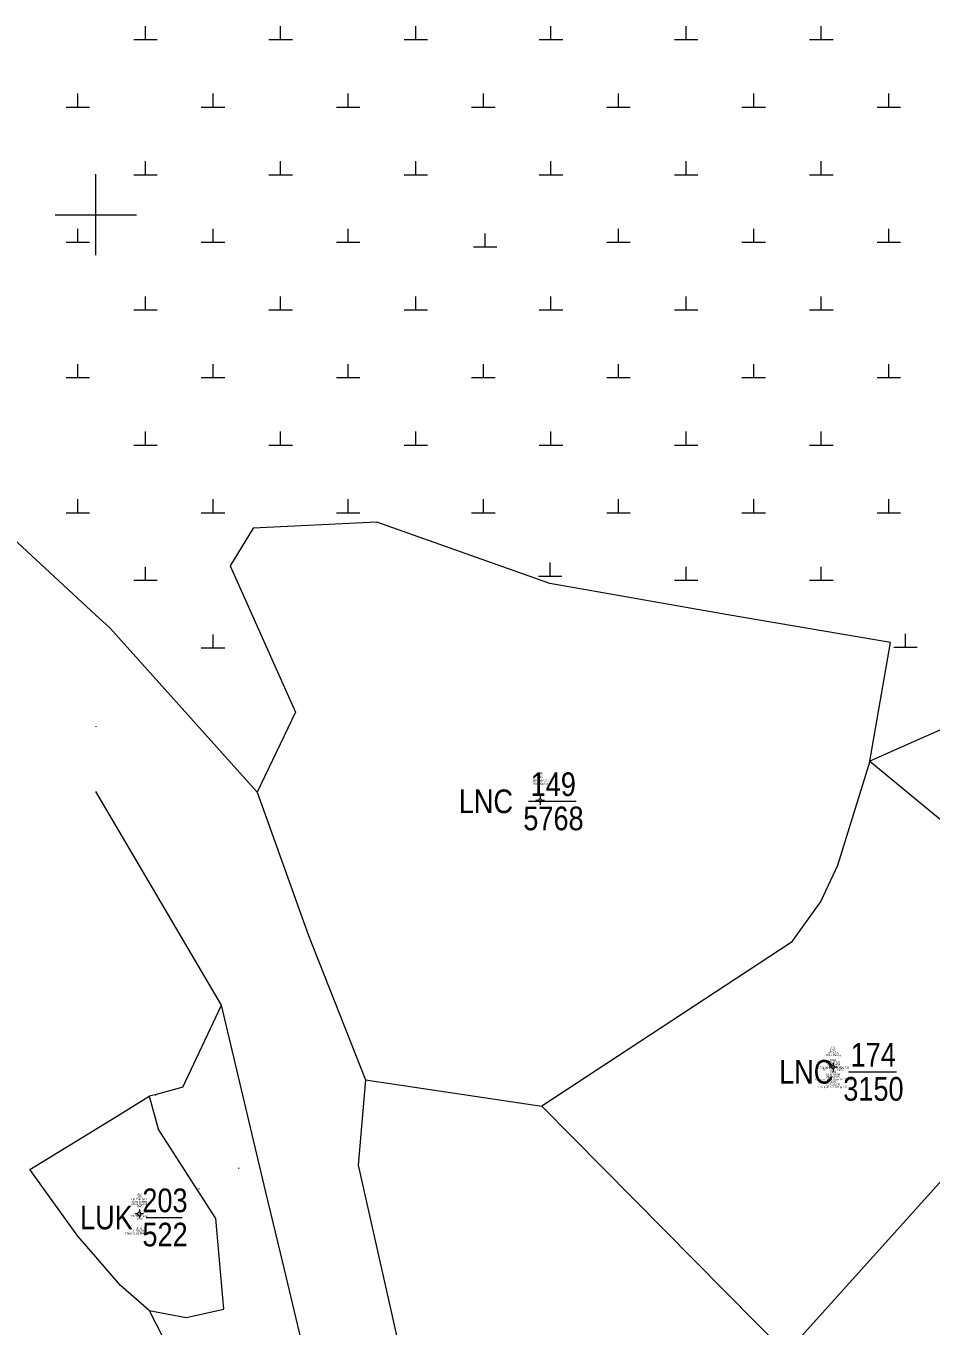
# Model space of a CAD drawing. Header units: metres. Extents: x 546779 to 548251, y 1841578 to 1843315.
# Drawn here: x 546989.7 to 547123.6, y 1842235.6 to 1842427.9 of the extents above; entities that cross this region are included whole.
import ezdxf
from ezdxf.enums import TextEntityAlignment as Align

# ---------------------------------------------------------------- set-up
doc = ezdxf.new("R2010")
doc.units = ezdxf.units.M
doc.header["$MEASUREMENT"] = 0
doc.linetypes.add('DGN Style 1', pattern=[16.3472, 0.0272, -16.32])
for name, color, linetype, lineweight in [('Level 10', 7, 'Continuous', 0), ('Level 11', 7, 'Continuous', 0), ('Level 13', 7, 'Continuous', 0), ('Level 15', 7, 'Continuous', 0), ('Level 19', 7, 'Continuous', 0), ('Level 23', 7, 'Continuous', 0), ('Level 24', 7, 'Continuous', 0), ('Level 31', 7, 'Continuous', 0), ('Level 59', 7, 'Continuous', 0), ('Level 60', 7, 'Continuous', 0)]:
    doc.layers.add(name, color=color, linetype=linetype, lineweight=lineweight)
doc.styles.add('Style-vnarialNarrowI', font='vnarialNarrowI.shx')
doc.styles.add('Style-Vntimei', font='Vntimei.shx')

# ---------------------------------------------------------------- blocks, each defined once
blk = doc.blocks.new('N_THUA_145')
at = {"layer": 'Level 13', "color": 230, "linetype": 'Continuous', "lineweight": 13, "flags": 128}
blk.add_lwpolyline([(-2.61, 0), (4.47, 0)], dxfattribs=at)
at = {"layer": 'Level 13', "color": 230, "linetype": 'Continuous', "lineweight": 0, "style": 'Style-vnarialNarrowI'}
blk.add_text('149', height=3.49998, dxfattribs=at).set_placement((1.07329, 0.78), align=Align.CENTER)
blk.add_text('LNC ', height=3.49998, dxfattribs=at).set_placement((-3.771418, -0.00001), align=Align.MIDDLE_RIGHT)
blk.add_text('5768', height=3.49998, dxfattribs=at).set_placement((1.103083, -0.78002), align=Align.TOP_CENTER)
blk = doc.blocks.new('N_THUA_170')
at = {"layer": 'Level 13', "color": 230, "linetype": 'Continuous', "lineweight": 13, "flags": 128}
blk.add_lwpolyline([(-2.62, 0), (4.46, 0)], dxfattribs=at)
at = {"layer": 'Level 13', "color": 230, "linetype": 'Continuous', "lineweight": 0, "style": 'Style-vnarialNarrowI'}
blk.add_text('174', height=3.49998, dxfattribs=at).set_placement((1.027401, 0.78), align=Align.CENTER)
blk.add_text('LNC ', height=3.49998, dxfattribs=at).set_placement((-3.771418, -0.00001), align=Align.MIDDLE_RIGHT)
blk.add_text('3150', height=3.49998, dxfattribs=at).set_placement((1.059544, -0.78002), align=Align.TOP_CENTER)
blk = doc.blocks.new('N_THUA_199')
at = {"layer": 'Level 13', "color": 230, "linetype": 'Continuous', "lineweight": 13, "flags": 128}
blk.add_lwpolyline([(-2.84, 0), (2.48, 0)], dxfattribs=at)
at = {"layer": 'Level 13', "color": 230, "linetype": 'Continuous', "lineweight": 0, "style": 'Style-vnarialNarrowI'}
blk.add_text('203', height=3.49998, dxfattribs=at).set_placement((-0.070515, 0.78), align=Align.CENTER)
blk.add_text('LUK ', height=3.49998, dxfattribs=at).set_placement((-3.719752, -0.00001), align=Align.MIDDLE_RIGHT)
blk.add_text('522', height=3.49998, dxfattribs=at).set_placement((-0.062184, -0.78002), align=Align.TOP_CENTER)
blk = doc.blocks.new('ND')
at = {"layer": 'Level 19', "color": 7, "linetype": 'Continuous', "lineweight": 0}
for p, q in [((0, 0), (0, 9.999907)), ((-8.699919, 0), (8.699919, 0))]:
    blk.add_line(p, q, dxfattribs=at)
blk = doc.blocks.new('CENTRD')
at = {"layer": 'Level 11', "linetype": 'Continuous', "lineweight": 0}
h = blk.add_hatch(color=3, dxfattribs=at)
edge = h.paths.add_edge_path()
edge.add_arc((-0.0025, 0), 1.500056, 0, 360)
at = {"layer": 'Level 11', "color": 3, "linetype": 'Continuous', "lineweight": 0}
for p, q in [((-6.200231, 0), (-12.400462, 0)), ((0, 6.200231), (-6.200231, 0)), ((-6.200231, 0), (0, -6.200231)), ((0, 12.400462), (0, 6.200231)), ((6.200231, 0), (0, 6.200231)), ((0, -6.200231), (6.200231, 0)), ((12.600469, 0), (6.200231, 0)), ((0, -6.200231), (0, -12.400462))]:
    blk.add_line(p, q, dxfattribs=at)

msp = doc.modelspace()

# ---------------------------------------------------------------- linework, layer by layer
at = {"layer": 'Level 10', "color": 7, "linetype": 'Continuous', "lineweight": 0}
for p, q in [((547012.85, 1842270.94), (547018.59, 1842283.06)), ((547012.85, 1842270.94), (547008.78, 1842269.83)), ((547039.89, 1842272.03), (547066, 1842268.13)), ((547003.06, 1842266.62), (547007.9, 1842269.59)), ((547008.78, 1842269.83), (547007.9, 1842269.59)), ((547007.9, 1842269.59), (547009.23, 1842264.79)), ((546990.25, 1842258.78), (547003.06, 1842266.62)), ((547066, 1842268.13), (547102.14, 1842231.61)), ((547014.56, 1842256.52), (547009.23, 1842264.79)), ((547102.14, 1842231.61), (547126.59, 1842258.76))]:
    msp.add_line(p, q, dxfattribs=at)
at = {"layer": 'Level 10', "color": 7, "linetype": 'Continuous', "lineweight": 0, "flags": 128}
for points in [[(547000, 1842340.78), (546959.75, 1842378.02), (546883.17, 1842418.83)], [(547114.52, 1842319.17), (547117.6, 1842336.71), (547093.52, 1842340.81), (547067.18, 1842345.43), (547041.57, 1842354.5), (547023.3, 1842353.66), (547019.88, 1842348.06), (547029.55, 1842326.41), (547023.89, 1842314.59)], [(547143.9, 1842338.78), (547135.27, 1842326.62), (547126.66, 1842324.53), (547114.52, 1842319.17)], [(547114.52, 1842319.17), (547109.73, 1842303.76), (547107.26, 1842298.46), (547102.86, 1842292.33), (547066, 1842268.13)], [(547114.52, 1842319.17), (547129.48, 1842306.85), (547148.34, 1842287.19)], [(547000, 1842245.84), (546997.36, 1842248.92), (546990.25, 1842258.78)], [(547007.9, 1842237.89), (547013.36, 1842236.87), (547018.95, 1842238.1), (547017.77, 1842251.52), (547014.56, 1842256.52)], [(547007.9, 1842237.89), (547003.63, 1842241.61), (547000, 1842245.84)], [(547007.9, 1842237.89), (547015.68, 1842222.7), (547027.26, 1842195.62), (547035.35, 1842181.6), (547050.75, 1842127.38), (547077.06, 1842072.59), (547086.53, 1842061.73), (547102.15, 1842050.96), (547114.53, 1842048.73), (547128.96, 1842048.09), (547145.51, 1842046.93), (547158.87, 1842043.3), (547168.95, 1842037.43), (547189.35, 1842022.32), (547210.69, 1842000)]]:
    msp.add_lwpolyline(points, dxfattribs=at)
at = {"layer": 'Level 23', "color": 12, "linetype": 'Continuous', "lineweight": 0, "flags": 128}
for points in [[(547007.9, 1842237.89), (547003.63, 1842241.61), (547000, 1842245.84)], [(547007.9, 1842237.89), (547015.68, 1842222.7), (547027.26, 1842195.62), (547035.35, 1842181.6), (547050.75, 1842127.38), (547077.06, 1842072.59), (547086.53, 1842061.73), (547102.15, 1842050.96), (547114.53, 1842048.73), (547128.96, 1842048.09), (547145.51, 1842046.93), (547158.87, 1842043.3), (547168.95, 1842037.43), (547189.35, 1842022.32), (547210.69, 1842000)]]:
    msp.add_lwpolyline(points, dxfattribs=at)
at = {"layer": 'Level 24', "color": 2, "linetype": 'DGN Style 1', "lineweight": 0}
for p, q in [((547000, 1842340.78), (547000, 1842314.67)), ((547000, 1842245.84), (547000, 1842223.28))]:
    msp.add_line(p, q, dxfattribs=at)
at = {"layer": 'Level 31', "color": 4, "linetype": 'Continuous', "lineweight": 0}
for p, q in [((547018.59, 1842283.06), (547000, 1842314.67)), ((547025.17, 1842255.42), (547018.59, 1842283.06)), ((547027.66, 1842245), (547025.17, 1842255.42)), ((547043.3, 1842239.49), (547045.6, 1842229.22))]:
    msp.add_line(p, q, dxfattribs=at)
at = {"layer": 'Level 31', "color": 4, "linetype": 'Continuous', "lineweight": 0, "flags": 128}
for points in [[(547023.89, 1842314.59), (547002.06, 1842338.88), (547000, 1842340.78)], [(547023.89, 1842314.59), (547031.49, 1842293.38), (547039.89, 1842272.03)], [(547039.89, 1842272.03), (547038.83, 1842259.42), (547043.3, 1842239.49)], [(547226.56, 1842000), (547212.02, 1842026.28), (547193.21, 1842044.14), (547162.87, 1842054.64), (547138.25, 1842056.79), (547120.11, 1842054.95), (547107.32, 1842055.58), (547098.21, 1842059.16), (547095.49, 1842062.06), (547088.78, 1842074.36), (547077.14, 1842094.18), (547066.01, 1842120.44), (547038.83, 1842200.15), (547034.51, 1842216.22), (547027.66, 1842245)]]:
    msp.add_lwpolyline(points, dxfattribs=at)
at = {"layer": 'Level 59', "color": 6, "linetype": 'DGN Style 1', "lineweight": 0, "flags": 128}
for points in [[(547008.78, 1842269.83), (547025.17, 1842255.42)], [(547014.56, 1842256.52), (547003.06, 1842266.62)], [(547027.66, 1842245), (547014.56, 1842256.52)], [(547043.3, 1842239.49), (547066.79, 1842218.84), (547089.49, 1842199.01)]]:
    msp.add_lwpolyline(points, dxfattribs=at)
at = {"layer": 'Level 60', "color": 7, "linetype": 'Continuous', "lineweight": 0, "flags": 128}
for points in [[(547000, 1842394), (547000, 1842406)], [(546994, 1842400), (547006, 1842400)]]:
    msp.add_lwpolyline(points, dxfattribs=at)

# ---------------------------------------------------------------- block references
at = {"layer": 'Level 11', "color": 3, "linetype": 'Continuous', "lineweight": 0, "xscale": 0.049998, "yscale": 0.049998, "zscale": 0.049998}
for p in [(547065.74, 1842313.35), (547109.09, 1842273.9), (547006.44, 1842252.23)]:
    msp.add_blockref('CENTRD', p, dxfattribs=at)
at = {"layer": 'Level 13', "color": 230, "linetype": 'Continuous', "lineweight": 0}
for name, p in [('N_THUA_145', (547066.61, 1842313.23)), ('N_THUA_170', (547114, 1842273.22)), ('N_THUA_199', (547010.3, 1842251.67))]:
    msp.add_blockref(name, p, dxfattribs=at)
at = {"layer": 'Level 19', "color": 7, "linetype": 'Continuous', "lineweight": 0, "xscale": 0.200002, "yscale": 0.200002, "zscale": 0.200002}
for p in [(547007.34, 1842425.92), (547027.34, 1842425.92), (547047.34, 1842425.92), (547067.34, 1842425.92), (547087.34, 1842425.92), (547107.34, 1842425.92), (546997.34, 1842415.92), (547017.34, 1842415.92), (547037.34, 1842415.92), (547057.34, 1842415.92), (547077.34, 1842415.92), (547097.34, 1842415.92), (547117.34, 1842415.92), (547007.34, 1842405.92), (547027.34, 1842405.92), (547047.34, 1842405.92), (547067.34, 1842405.92), (547067.34, 1842405.92), (547087.34, 1842405.92), (547107.34, 1842405.92), (546997.34, 1842395.92), (547017.34, 1842395.92), (547017.34, 1842395.92), (547037.34, 1842395.92), (547077.34, 1842395.92), (547097.34, 1842395.92), (547097.34, 1842395.92), (547117.34, 1842395.92), (547057.6, 1842395.24), (547007.34, 1842385.92), (547027.34, 1842385.92), (547047.34, 1842385.92), (547067.34, 1842385.92), (547087.34, 1842385.92), (547107.34, 1842385.92), (546997.34, 1842375.92), (547017.34, 1842375.92), (547037.34, 1842375.92), (547057.34, 1842375.92), (547077.34, 1842375.92), (547097.34, 1842375.92), (547117.34, 1842375.92), (547007.34, 1842365.92), (547007.34, 1842365.92), (547027.34, 1842365.92), (547027.34, 1842365.92), (547047.34, 1842365.92), (547047.34, 1842365.92), (547067.34, 1842365.92), (547087.34, 1842365.92), (547087.34, 1842365.92), (547107.34, 1842365.92), (547107.34, 1842365.92), (546997.34, 1842355.92), (547017.34, 1842355.92), (547037.34, 1842355.92), (547057.34, 1842355.92), (547077.34, 1842355.92), (547097.34, 1842355.92), (547117.34, 1842355.92), (547007.34, 1842345.92), (547067.23, 1842346.54), (547087.34, 1842345.92), (547107.34, 1842345.92), (547017.34, 1842335.92), (547119.81, 1842336.01)]:
    msp.add_blockref('ND', p, dxfattribs=at)

# ---------------------------------------------------------------- texts
at = {"layer": 'Level 15', "color": 3, "linetype": 'Continuous', "lineweight": 0, "insert": (547065.74, 1842313.3), "char_height": 0.3, "attachment_point": 5, "style": 'Style-Vntimei'}
msp.add_mtext('149\\PLNC\\PHå V¨n CÊt\\PTh«n Ruéng\\P \\P \\P \\P \\P \\P \\P \\P \\P \\P \\P \\P \\P \\P', dxfattribs=at)
at = {"layer": 'Level 15', "color": 3, "linetype": 'Continuous', "lineweight": 0, "char_height": 0.3, "attachment_point": 5, "line_spacing_factor": 0.72, "style": 'Style-Vntimei'}
for s, insert in [('174\\PLNC\\PHå X¨m\\PTh«n Ruéng\\P \\P1963\\P197121567\\P21/09/1999\\PC«ng an t∅nh Qu¶ng TrÞ\\PHå ThÞ Ta V\xadíc\\P1969\\P191143088\\P26/06/1987\\PC«ng an t∅nh B×nh TrÞ Thiªn\\P46/6\\P02/12/1998\\PC«ng an x· H\xadíng T©n\\P', (547109.09, 1842273.85)), ('203\\PLUK\\PHå V¨n S©m\\PTh«n Ruéng\\P§ång Ruéng\\P1945\\P \\P \\P \\PHå ThÞ Phong\\P1950\\P \\P \\P \\P41/6\\P31/08/2005\\PC«ng an x· H\xadíng T©n\\P', (547006.44, 1842252.18))]:
    msp.add_mtext(s, dxfattribs=dict(at, insert=insert))

doc.saveas('drawing.dxf')
